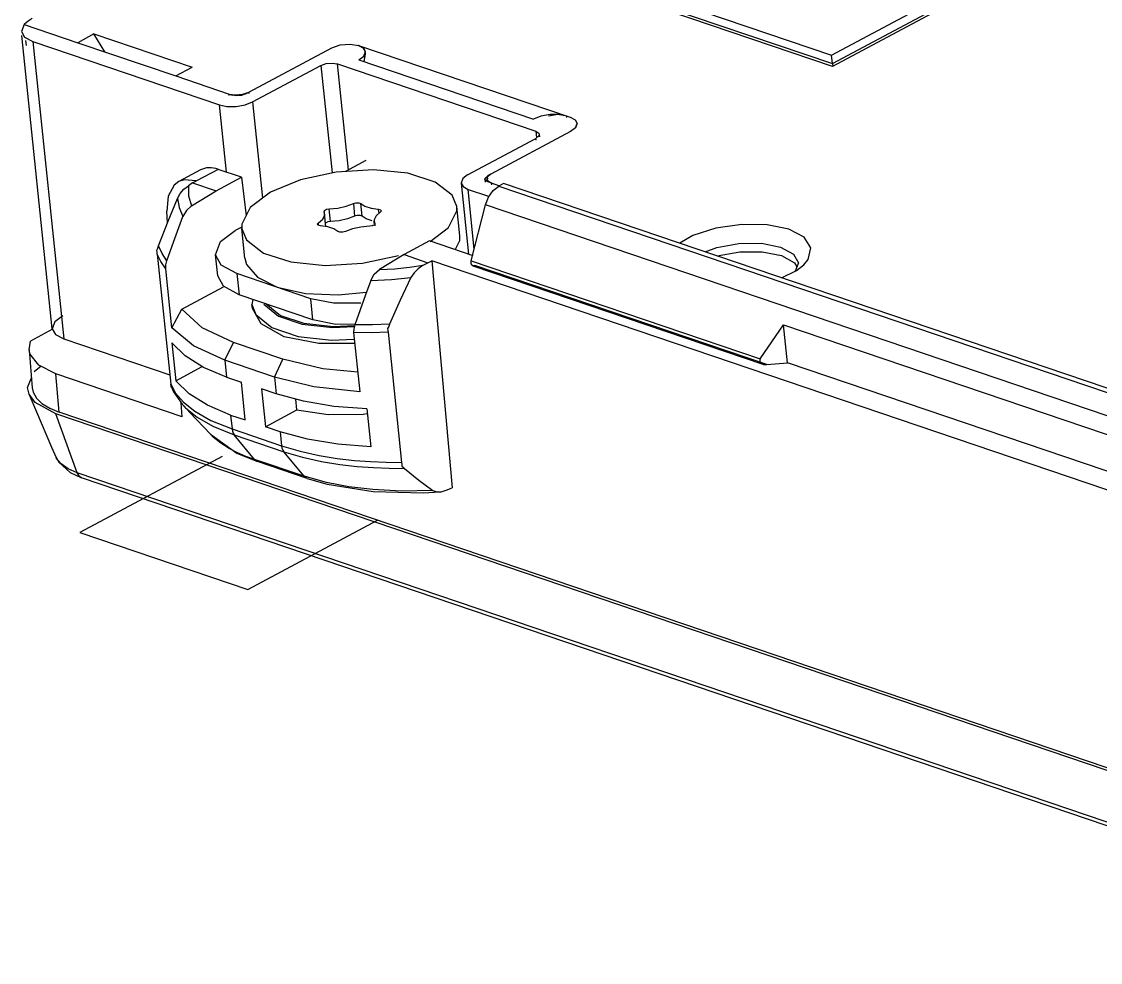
# Model space of a CAD drawing. Header units: millimetres. Extents: x 0 to 594, y 0 to 420.
# Drawn here: x 406.03 to 417.51, y 288.16 to 298.17 of the extents above; entities that cross this region are included whole.
import ezdxf

# ---------------------------------------------------------------- set-up
doc = ezdxf.new("R2010")
doc.units = ezdxf.units.MM
doc.header["$LTSCALE"] = 32.67
doc.layers.add('ASSEM_MEM', color=7, linetype='CONTINUOUS')

msp = doc.modelspace()

# ---------------------------------------------------------------- linework, layer by layer
at = {"layer": 'ASSEM_MEM', "color": 7, "linetype": 'CONTINUOUS'}
for p, q in [((414.65, 297.813), (419.847, 300.591)), ((409.288, 299.632), (414.65, 297.813)), ((414.659, 297.723), (417.293, 299.131)), ((417.328, 299.119), (414.661, 297.693)), ((414.661, 297.693), (411.908, 298.627)), ((411.942, 298.645), (414.659, 297.723)), ((406.063, 298.139), (406.034, 298.064)), ((406.034, 298.064), (406.066, 298.005)), ((406.063, 298.139), (406.631, 297.946)), ((406.804, 298.039), (406.631, 297.946)), ((406.921, 297.848), (406.804, 298.039)), ((406.804, 298.039), (407.848, 297.685)), ((406.361, 294.903), (406.038, 298.024)), ((406.066, 298.005), (406.155, 297.957)), ((406.086, 297.915), (406.08, 297.969)), ((406.155, 297.957), (406.482, 294.796)), ((406.155, 297.957), (408.139, 297.284)), ((406.631, 297.946), (407.675, 297.592)), ((409.335, 297.892), (409.423, 297.922)), ((409.423, 297.922), (409.528, 297.932)), ((409.423, 297.922), (409.423, 297.922)), ((409.528, 297.932), (409.528, 297.932)), ((409.528, 297.932), (409.617, 297.917)), ((409.678, 297.881), (409.617, 297.917)), ((409.617, 297.917), (411.869, 297.153)), ((409.671, 297.888), (409.617, 297.917)), ((408.452, 297.42), (409.335, 297.892)), ((409.622, 297.764), (409.675, 297.803)), ((409.692, 297.851), (409.671, 297.888)), ((409.675, 297.803), (409.692, 297.851)), ((409.677, 297.747), (409.694, 297.825)), ((409.693, 297.842), (409.678, 297.881)), ((409.694, 297.825), (409.693, 297.842)), ((414.659, 297.723), (414.65, 297.813)), ((408.491, 297.316), (409.218, 297.704)), ((409.218, 297.704), (409.337, 296.561)), ((409.339, 297.729), (409.394, 297.72)), ((409.511, 296.593), (409.394, 297.72)), ((409.394, 297.72), (411.503, 297.005)), ((409.622, 297.764), (411.481, 297.134)), ((414.659, 297.723), (414.663, 297.693)), ((407.675, 297.592), (407.848, 297.685)), ((407.675, 297.592), (408.241, 297.4)), ((408.242, 297.385), (408.241, 297.4)), ((408.241, 297.4), (408.276, 297.388)), ((408.386, 297.397), (408.452, 297.42)), ((408.417, 297.401), (408.452, 297.42)), ((408.452, 297.42), (408.453, 297.405)), ((408.213, 296.57), (408.139, 297.284)), ((408.139, 297.284), (408.219, 297.268)), ((408.413, 297.285), (408.491, 297.316)), ((408.491, 297.316), (408.597, 296.291)), ((411.559, 297.164), (411.481, 297.134)), ((411.737, 297.182), (411.638, 297.165)), ((411.833, 297.166), (411.737, 297.182)), ((411.833, 297.166), (411.753, 297.182)), ((411.835, 297.15), (411.833, 297.166)), ((411.869, 297.153), (411.923, 297.124)), ((411.923, 297.124), (411.923, 297.124)), ((411.923, 297.124), (411.944, 297.087)), ((411.874, 297), (411.025, 296.547)), ((411.503, 297.005), (411.51, 296.939)), ((411.926, 297.039), (411.874, 297)), ((411.926, 297.039), (411.944, 297.087)), ((411.944, 297.087), (411.926, 297.039)), ((411.926, 297.039), (411.926, 297.039)), ((410.779, 296.539), (411.506, 296.928)), ((411.508, 296.91), (411.506, 296.928)), ((411.541, 296.972), (411.544, 296.943)), ((409.697, 296.692), (409.481, 296.576)), ((407.938, 296.592), (407.706, 296.468)), ((408.126, 296.599), (407.894, 296.477)), ((408.374, 296.515), (408.126, 296.599)), ((411.025, 296.547), (410.991, 296.528)), ((407.657, 296.432), (407.592, 296.314)), ((407.706, 296.468), (407.657, 296.432)), ((407.763, 296.488), (407.706, 296.468)), ((407.892, 296.476), (407.763, 296.488)), ((407.853, 296.455), (407.808, 296.425)), ((407.853, 296.455), (407.894, 296.477)), ((407.853, 296.455), (408.103, 296.37)), ((408.103, 296.37), (408.374, 296.515)), ((408.374, 296.515), (408.423, 296.105)), ((410.709, 296.453), (410.787, 295.696)), ((410.963, 296.493), (410.966, 296.506)), ((410.963, 296.493), (410.966, 296.464)), ((410.967, 296.484), (410.963, 296.493)), ((410.966, 296.506), (410.991, 296.528)), ((410.993, 296.467), (410.967, 296.484)), ((410.983, 296.495), (410.989, 296.48)), ((410.983, 296.495), (410.986, 296.466)), ((410.989, 296.48), (411.029, 296.455)), ((410.994, 296.496), (410.991, 296.528)), ((411.029, 296.455), (410.993, 296.467)), ((411.029, 296.455), (411.031, 296.435)), ((411.029, 296.455), (411.118, 296.424)), ((411.161, 296.449), (411.109, 296.421)), ((424.746, 291.84), (411.161, 296.449)), ((407.592, 296.314), (407.578, 296.154)), ((407.761, 296.388), (407.808, 296.425)), ((407.808, 296.425), (407.81, 296.318)), ((407.81, 296.318), (407.842, 296.212)), ((407.842, 296.212), (408.103, 296.37)), ((408.683, 296.356), (408.467, 296.193)), ((410.665, 296.205), (410.616, 296.324)), ((410.85, 295.75), (410.784, 296.386)), ((410.784, 296.386), (411.002, 296.312)), ((411.051, 296.375), (411.109, 296.421)), ((411.109, 296.421), (424.694, 291.812)), ((407.842, 296.212), (407.787, 296.162)), ((409.399, 296.187), (409.487, 296.206)), ((409.487, 296.206), (409.563, 296.235)), ((409.563, 296.235), (409.577, 296.101)), ((409.622, 296.243), (409.642, 296.234)), ((409.656, 296.1), (409.642, 296.234)), ((410.697, 295.891), (410.665, 296.204)), ((410.818, 295.625), (410.969, 296.22)), ((424.553, 291.612), (410.969, 296.22)), ((407.587, 296.031), (407.578, 296.154)), ((407.693, 295.943), (407.75, 296.096)), ((407.787, 296.162), (407.75, 296.096)), ((409.251, 296.148), (409.265, 296.014)), ((409.258, 296.126), (409.251, 296.148)), ((409.257, 296.109), (409.258, 296.126)), ((409.272, 295.992), (409.258, 296.126)), ((409.276, 296.174), (409.307, 296.179)), ((409.307, 296.179), (409.399, 296.187)), ((409.321, 296.045), (409.307, 296.179)), ((409.577, 296.101), (409.501, 296.072)), ((409.605, 296.108), (409.577, 296.101)), ((409.636, 296.108), (409.605, 296.108)), ((409.656, 296.1), (409.636, 296.108)), ((409.701, 296.071), (409.656, 296.1)), ((409.751, 296.185), (409.828, 296.174)), ((409.828, 296.174), (409.831, 296.14)), ((408.369, 295.982), (408.307, 295.949)), ((408.409, 295.654), (408.377, 295.968)), ((408.377, 295.967), (408.426, 295.848)), ((409.189, 296.004), (409.181, 296.014)), ((409.214, 295.997), (409.189, 296.004)), ((409.194, 296.007), (409.191, 296.03)), ((409.291, 295.987), (409.214, 295.997)), ((409.413, 296.053), (409.321, 296.045)), ((409.501, 296.072), (409.413, 296.053)), ((409.734, 295.993), (409.643, 295.985)), ((409.764, 296.051), (409.701, 296.071)), ((409.765, 295.998), (409.734, 295.993)), ((409.786, 296.023), (409.783, 296.046)), ((409.783, 296.046), (409.79, 296.023)), ((409.79, 296.023), (409.793, 295.999)), ((410.379, 295.831), (410.575, 295.979)), ((407.637, 295.785), (407.693, 295.943)), ((408.15, 295.83), (408.307, 295.949)), ((410.697, 295.842), (410.697, 295.891)), ((413.174, 295.895), (413.036, 295.813)), ((407.528, 295.704), (407.491, 295.785)), ((407.579, 295.625), (407.637, 295.785)), ((408.097, 295.69), (408.15, 295.83)), ((410.374, 295.837), (410.103, 295.692)), ((410.837, 295.68), (410.374, 295.837)), ((410.647, 295.744), (410.697, 295.842)), ((413.306, 295.721), (413.428, 295.768)), ((414.401, 295.641), (414.43, 295.765)), ((407.478, 295.698), (407.621, 294.313)), ((407.579, 295.625), (407.528, 295.704)), ((408.12, 295.466), (408.097, 295.69)), ((408.158, 295.58), (408.097, 295.69)), ((409.661, 295.602), (410.042, 295.684)), ((410.103, 295.692), (409.84, 295.532)), ((410.103, 295.692), (410.355, 295.606)), ((410.355, 295.606), (410.398, 295.627)), ((410.398, 295.627), (410.613, 293.211)), ((430.847, 288.69), (410.398, 295.627)), ((410.818, 295.625), (413.892, 294.582)), ((414.354, 295.584), (414.401, 295.641)), ((407.633, 294.912), (407.568, 295.541)), ((408.324, 295.49), (408.158, 295.58)), ((408.898, 295.614), (409.264, 295.577)), ((409.264, 295.577), (409.661, 295.602)), ((410.16, 295.557), (410.305, 295.578)), ((410.253, 295.542), (410.209, 295.498)), ((410.305, 295.578), (410.253, 295.542)), ((410.305, 295.578), (410.355, 295.606)), ((410.856, 295.575), (410.835, 295.573)), ((410.835, 295.573), (413.92, 294.526)), ((413.961, 294.522), (410.856, 295.575)), ((414.118, 295.446), (414.276, 295.522)), ((414.297, 295.604), (414.264, 295.516)), ((414.276, 295.522), (414.354, 295.584)), ((408.324, 295.49), (408.347, 295.265)), ((409.11, 295.223), (408.324, 295.49)), ((408.544, 295.452), (408.752, 295.344)), ((409.748, 295.417), (409.97, 295.427)), ((409.97, 295.427), (410.176, 295.447)), ((410.176, 295.447), (410.062, 295.206)), ((410.209, 295.498), (410.176, 295.447)), ((407.737, 295.11), (408.183, 295.348)), ((408.752, 295.344), (409.053, 295.28)), ((409.053, 295.28), (409.4, 295.264)), ((409.4, 295.264), (409.703, 295.292)), ((409.133, 294.999), (408.347, 295.265)), ((408.494, 295.215), (408.485, 295.163)), ((408.49, 295.118), (408.485, 295.163)), ((408.485, 295.163), (408.527, 295.055)), ((408.612, 295.166), (408.766, 295.039)), ((408.637, 295.169), (408.788, 295.046)), ((409.133, 294.999), (409.11, 295.223)), ((410.062, 295.206), (409.947, 294.952)), ((407.954, 294.913), (407.737, 295.11)), ((408.581, 294.954), (408.49, 295.118)), ((408.527, 295.055), (408.697, 294.916)), ((408.829, 294.817), (408.581, 294.954)), ((408.766, 295.039), (409.019, 294.952)), ((408.788, 295.046), (409.037, 294.962)), ((409.019, 294.952), (409.343, 294.916)), ((409.037, 294.962), (409.353, 294.927)), ((409.376, 294.95), (409.133, 294.999)), ((409.353, 294.927), (409.576, 294.938)), ((409.58, 294.951), (409.376, 294.95)), ((409.947, 294.952), (409.939, 294.929)), ((413.892, 294.582), (414.14, 294.946)), ((414.182, 294.542), (414.14, 294.946)), ((414.14, 294.946), (421.29, 292.52)), ((406.363, 294.899), (406.13, 294.773)), ((407.862, 294.721), (407.633, 294.912)), ((408.287, 294.759), (407.954, 294.913)), ((408.697, 294.916), (408.976, 294.821)), ((408.976, 294.821), (409.331, 294.782)), ((409.343, 294.916), (409.573, 294.927)), ((409.566, 294.862), (409.631, 294.233)), ((409.939, 294.929), (409.927, 294.906)), ((409.927, 294.906), (409.931, 294.886)), ((409.931, 294.886), (409.932, 294.866)), ((409.932, 294.866), (410.075, 293.481)), ((406.113, 294.679), (406.13, 294.773)), ((406.482, 294.796), (407.611, 294.413)), ((407.634, 294.755), (407.676, 294.351)), ((407.774, 294.615), (407.634, 294.755)), ((408.197, 294.569), (407.862, 294.721)), ((408.197, 294.569), (408.287, 294.759)), ((408.814, 294.58), (408.287, 294.759)), ((409.196, 294.745), (408.829, 294.817)), ((409.578, 294.746), (409.196, 294.745)), ((409.331, 294.782), (409.573, 294.794)), ((406.122, 294.636), (406.113, 294.679)), ((406.113, 294.678), (406.147, 294.274)), ((407.969, 294.493), (407.774, 294.615)), ((406.167, 294.45), (406.243, 294.508)), ((407.676, 294.351), (407.956, 294.501)), ((408.215, 294.39), (407.969, 294.493)), ((408.197, 294.569), (408.215, 294.39)), ((408.724, 294.39), (408.197, 294.569)), ((408.724, 294.39), (408.814, 294.58)), ((413.961, 294.522), (414.182, 294.542)), ((421.331, 292.116), (414.182, 294.542)), ((406.097, 294.278), (406.138, 294.38)), ((406.434, 294.016), (406.398, 294.423)), ((407.744, 293.966), (406.398, 294.423)), ((408.215, 294.39), (408.372, 294.337)), ((408.724, 294.39), (408.742, 294.211)), ((409.144, 294.286), (408.724, 294.39)), ((406.113, 294.209), (406.097, 294.278)), ((407.621, 294.313), (407.672, 294.22)), ((407.629, 294.283), (407.65, 294.234)), ((407.815, 294.212), (407.676, 294.351)), ((408.413, 293.933), (408.372, 294.337)), ((408.586, 294.264), (408.628, 293.861)), ((408.742, 294.211), (408.586, 294.264)), ((409.631, 294.233), (409.144, 294.286)), ((406.195, 294.016), (406.113, 294.209)), ((406.179, 294.119), (406.113, 294.209)), ((407.65, 294.234), (407.741, 294.102)), ((408.011, 294.089), (407.815, 294.212)), ((408.963, 294.04), (408.952, 294.154)), ((406.4, 293.998), (406.179, 294.119)), ((406.357, 293.639), (406.195, 294.016)), ((406.333, 294.058), (406.434, 294.016)), ((506.997, 259.901), (406.434, 294.016)), ((407.744, 293.966), (407.733, 294.114)), ((407.741, 294.102), (407.759, 294.082)), ((407.759, 294.082), (407.824, 294.013)), ((407.877, 294.026), (408.047, 293.929)), ((408.257, 293.986), (408.011, 294.089)), ((408.628, 293.861), (408.963, 294.04)), ((408.963, 294.04), (409.296, 293.991)), ((409.708, 294.051), (409.357, 294.078)), ((409.708, 294.051), (409.749, 293.648)), ((406.625, 293.371), (406.4, 293.998)), ((506.962, 259.883), (406.4, 293.998)), ((408.042, 293.782), (407.824, 294.013)), ((408.047, 293.929), (408.273, 293.838)), ((408.257, 293.986), (408.273, 293.838)), ((408.257, 293.986), (408.413, 293.933)), ((408.07, 293.866), (408.297, 293.774)), ((408.273, 293.838), (408.8, 293.659)), ((408.285, 293.792), (408.297, 293.774)), ((408.784, 293.808), (408.628, 293.861)), ((408.784, 293.808), (408.8, 293.659)), ((408.513, 293.512), (408.297, 293.774)), ((408.297, 293.774), (408.824, 293.595)), ((406.401, 293.537), (406.357, 293.639)), ((408.42, 293.546), (408.331, 293.585)), ((409.04, 293.334), (408.824, 293.595)), ((406.407, 293.525), (406.401, 293.537)), ((408.168, 293.546), (406.652, 292.736)), ((408.513, 293.512), (408.42, 293.546)), ((409.04, 293.334), (408.513, 293.512)), ((409.071, 293.311), (408.544, 293.49)), ((409.913, 293.483), (410.075, 293.481)), ((406.625, 293.371), (406.53, 293.412)), ((507.187, 259.256), (406.625, 293.371)), ((409.277, 293.267), (409.04, 293.334)), ((507.236, 259.203), (406.673, 293.318)), ((410.41, 293.184), (410.071, 293.177)), ((410.552, 293.186), (410.613, 293.211)), ((408.44, 292.129), (409.821, 292.867)), ((406.652, 292.736), (408.44, 292.129))]:
    msp.add_line(p, q, dxfattribs=at)
for points in [[(406.146, 298.202), (406.113, 298.182), (406.085, 298.161), (406.063, 298.139)], [(409.218, 297.704), (409.273, 297.723), (409.339, 297.729)], [(408.241, 297.4), (408.308, 297.39), (408.386, 297.397)], [(408.417, 297.401), (408.373, 297.386), (408.321, 297.381), (408.276, 297.388)], [(408.219, 297.268), (408.316, 297.268), (408.413, 297.285)], [(411.753, 297.182), (411.656, 297.181), (411.559, 297.164)], [(411.503, 297.005), (411.536, 296.984), (411.541, 296.972)], [(411.541, 296.972), (411.537, 296.955), (411.506, 296.928)], [(409.777, 296.595), (409.38, 296.57), (409, 296.487), (408.683, 296.356)], [(410.616, 296.324), (410.435, 296.464), (410.144, 296.558), (409.777, 296.595)], [(411.025, 296.547), (410.988, 296.514), (410.983, 296.495)], [(410.779, 296.539), (410.726, 296.5), (410.709, 296.453)], [(410.709, 296.453), (410.73, 296.416), (410.784, 296.386)], [(407.693, 296.289), (407.722, 296.342), (407.761, 296.388)], [(410.969, 296.22), (411, 296.303), (411.051, 296.375)], [(407.491, 295.785), (407.593, 296.047), (407.693, 296.289)], [(407.693, 296.289), (407.709, 296.192), (407.75, 296.096)], [(409.563, 296.235), (409.591, 296.243), (409.622, 296.243)], [(409.642, 296.234), (409.687, 296.206), (409.751, 296.185)], [(410.575, 295.979), (410.664, 296.156), (410.665, 296.205)], [(408.467, 296.193), (408.377, 296.016), (408.377, 295.967)], [(409.191, 296.03), (409.237, 296.068), (409.257, 296.109)], [(409.251, 296.148), (409.255, 296.162), (409.276, 296.174)], [(409.85, 296.142), (409.805, 296.104), (409.784, 296.063), (409.783, 296.046)], [(409.828, 296.174), (409.852, 296.168), (409.861, 296.158)], [(409.861, 296.158), (409.861, 296.156), (409.85, 296.142)], [(409.181, 296.014), (409.18, 296.016), (409.191, 296.03)], [(409.321, 296.045), (409.29, 296.04), (409.268, 296.028)], [(409.399, 295.938), (409.354, 295.966), (409.291, 295.987)], [(409.643, 295.985), (409.555, 295.966), (409.478, 295.937)], [(409.79, 296.023), (409.787, 296.009), (409.765, 295.998)], [(414.43, 295.765), (414.359, 295.876), (414.197, 295.961), (413.965, 296.009), (413.694, 296.014), (413.418, 295.974), (413.174, 295.895)], [(409.478, 295.937), (409.45, 295.929), (409.42, 295.929), (409.399, 295.938)], [(407.474, 295.739), (407.484, 295.762), (407.491, 295.785)], [(407.478, 295.698), (407.477, 295.718), (407.474, 295.739)], [(408.426, 295.848), (408.607, 295.708), (408.898, 295.614)], [(413.428, 295.768), (413.665, 295.811), (413.904, 295.812), (414.108, 295.771)], [(414.108, 295.771), (414.246, 295.695), (414.297, 295.604)], [(407.568, 295.541), (407.515, 295.618), (407.478, 295.698)], [(407.568, 295.541), (407.569, 295.582), (407.579, 295.625)], [(408.409, 295.654), (408.427, 295.587), (408.544, 295.452)], [(410.835, 295.573), (410.818, 295.594), (410.818, 295.625)], [(413.434, 295.678), (413.434, 295.678), (413.673, 295.721), (413.913, 295.722), (414.118, 295.681)], [(414.118, 295.681), (414.256, 295.605), (414.28, 295.561)], [(409.748, 295.417), (409.785, 295.483), (409.84, 295.532)], [(409.84, 295.532), (410.005, 295.542), (410.16, 295.557)], [(408.347, 295.265), (408.182, 295.356), (408.12, 295.466)], [(409.748, 295.417), (409.692, 295.263), (409.635, 295.106), (409.578, 294.946)], [(409.641, 295.176), (409.353, 295.175), (409.11, 295.223)], [(407.633, 294.912), (407.685, 295.011), (407.737, 295.11)], [(406.473, 295.041), (406.389, 294.978), (406.361, 294.903)], [(409.578, 294.946), (409.567, 294.903), (409.566, 294.862)], [(409.948, 294.952), (409.767, 294.945), (409.578, 294.946)], [(406.361, 294.903), (406.394, 294.844), (406.482, 294.796)], [(409.932, 294.866), (409.753, 294.86), (409.566, 294.862)], [(406.398, 294.423), (406.216, 294.515), (406.122, 294.636)], [(409.61, 294.442), (409.239, 294.477), (408.814, 294.58)], [(406.147, 294.274), (406.157, 294.23), (406.192, 294.166), (406.251, 294.109), (406.333, 294.058)], [(407.626, 294.282), (407.625, 294.295), (407.621, 294.313)], [(407.672, 294.22), (407.755, 294.124), (407.877, 294.026)], [(409.357, 294.078), (409.033, 294.132), (408.742, 294.211)], [(407.76, 294.081), (407.779, 294.061), (407.901, 293.963), (408.07, 293.866)], [(409.296, 293.991), (409.666, 293.994), (409.715, 294.001)], [(408.273, 293.838), (408.277, 293.813), (408.285, 293.792)], [(409.749, 293.648), (409.399, 293.675), (409.075, 293.728), (408.784, 293.808)], [(408.153, 293.687), (408.071, 293.752), (408.042, 293.782)], [(408.042, 293.782), (408.325, 293.58), (408.545, 293.49)], [(408.331, 293.585), (408.241, 293.631), (408.153, 293.687)], [(408.8, 293.659), (408.804, 293.634), (408.812, 293.613), (408.824, 293.595)], [(408.8, 293.659), (408.999, 293.6), (409.198, 293.556), (409.391, 293.525), (409.574, 293.503), (409.747, 293.49), (409.913, 293.483)], [(408.824, 293.595), (409.024, 293.536), (409.225, 293.492), (409.419, 293.46)], [(406.4, 293.538), (406.429, 293.486), (406.55, 293.375), (406.673, 293.318)], [(406.53, 293.412), (406.454, 293.465), (406.407, 293.525)], [(408.544, 293.49), (408.538, 293.493), (408.513, 293.512)], [(409.419, 293.46), (409.603, 293.439), (409.776, 293.426), (409.943, 293.419), (410.106, 293.418)], [(410.075, 293.481), (410.078, 293.463), (410.079, 293.441)], [(406.673, 293.318), (406.651, 293.331), (406.625, 293.371)], [(409.071, 293.312), (409.065, 293.314), (409.04, 293.334)], [(410.079, 293.441), (410.094, 293.431), (410.106, 293.418)], [(410.106, 293.418), (410.261, 293.294), (410.41, 293.184)], [(409.071, 293.312), (409.286, 293.25), (409.773, 293.173), (410.307, 293.159), (410.482, 293.168)], [(410.071, 293.177), (409.771, 293.192), (409.515, 293.222), (409.277, 293.267)], [(410.41, 293.184), (410.45, 293.169), (410.482, 293.168)], [(410.482, 293.168), (410.499, 293.17), (410.552, 293.186)]]:
    msp.add_lwpolyline(points, dxfattribs=at)
for centre, major_axis, ratio, start_param, end_param in [((408.178, 296.154), (-0.244, 0.437), 0.610898, -0.594646, -0.011156), ((413.956, 294.567), (0.0705, 0.0058), 0.637521, 2.665187, 4.72594)]:
    msp.add_ellipse(centre, major_axis=major_axis, ratio=ratio, start_param=start_param, end_param=end_param, dxfattribs=at)

doc.saveas('drawing.dxf')
